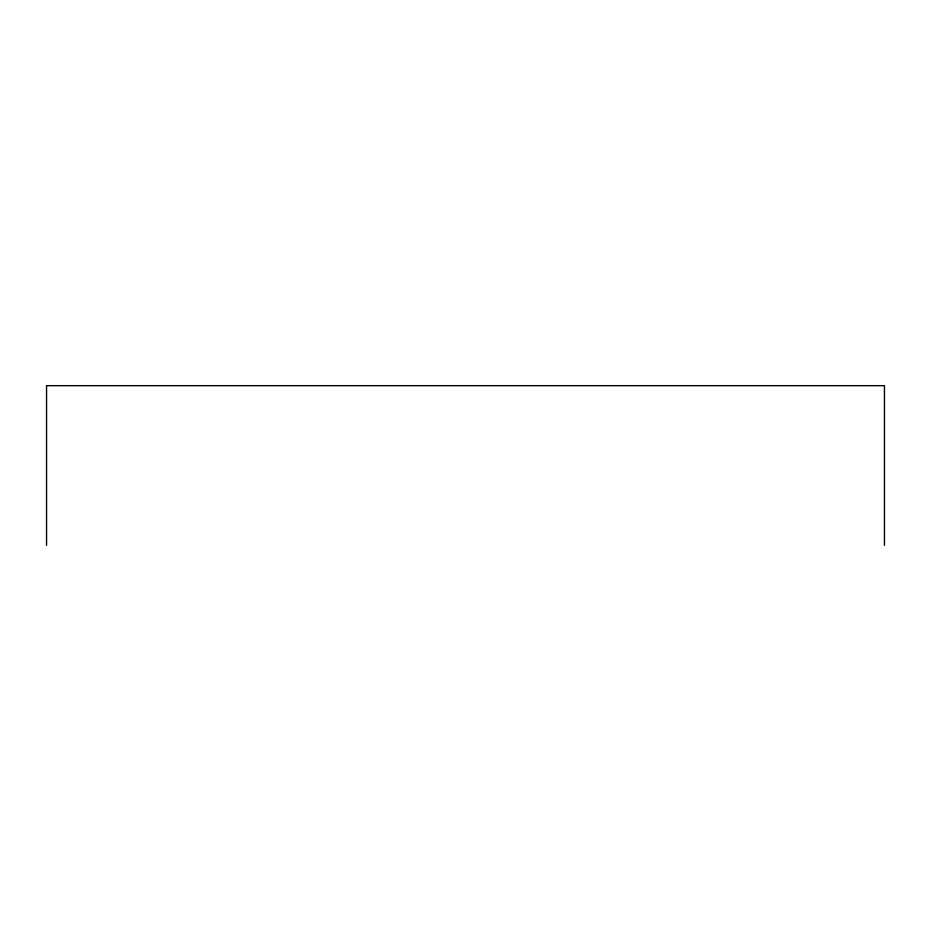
<?xml version="1.0" encoding="UTF-8"?>
<svg xmlns="http://www.w3.org/2000/svg" width="931" height="931" viewBox="0 0 931 931"><rect width="100%" height="100%" fill="white"/><g stroke="black" fill="none" stroke-linecap="round" stroke-linejoin="round"><path stroke-width="1.4" d="M884.45 545.322L884.45 385.678L46.55 385.678L46.55 545.322"/></g></svg>
